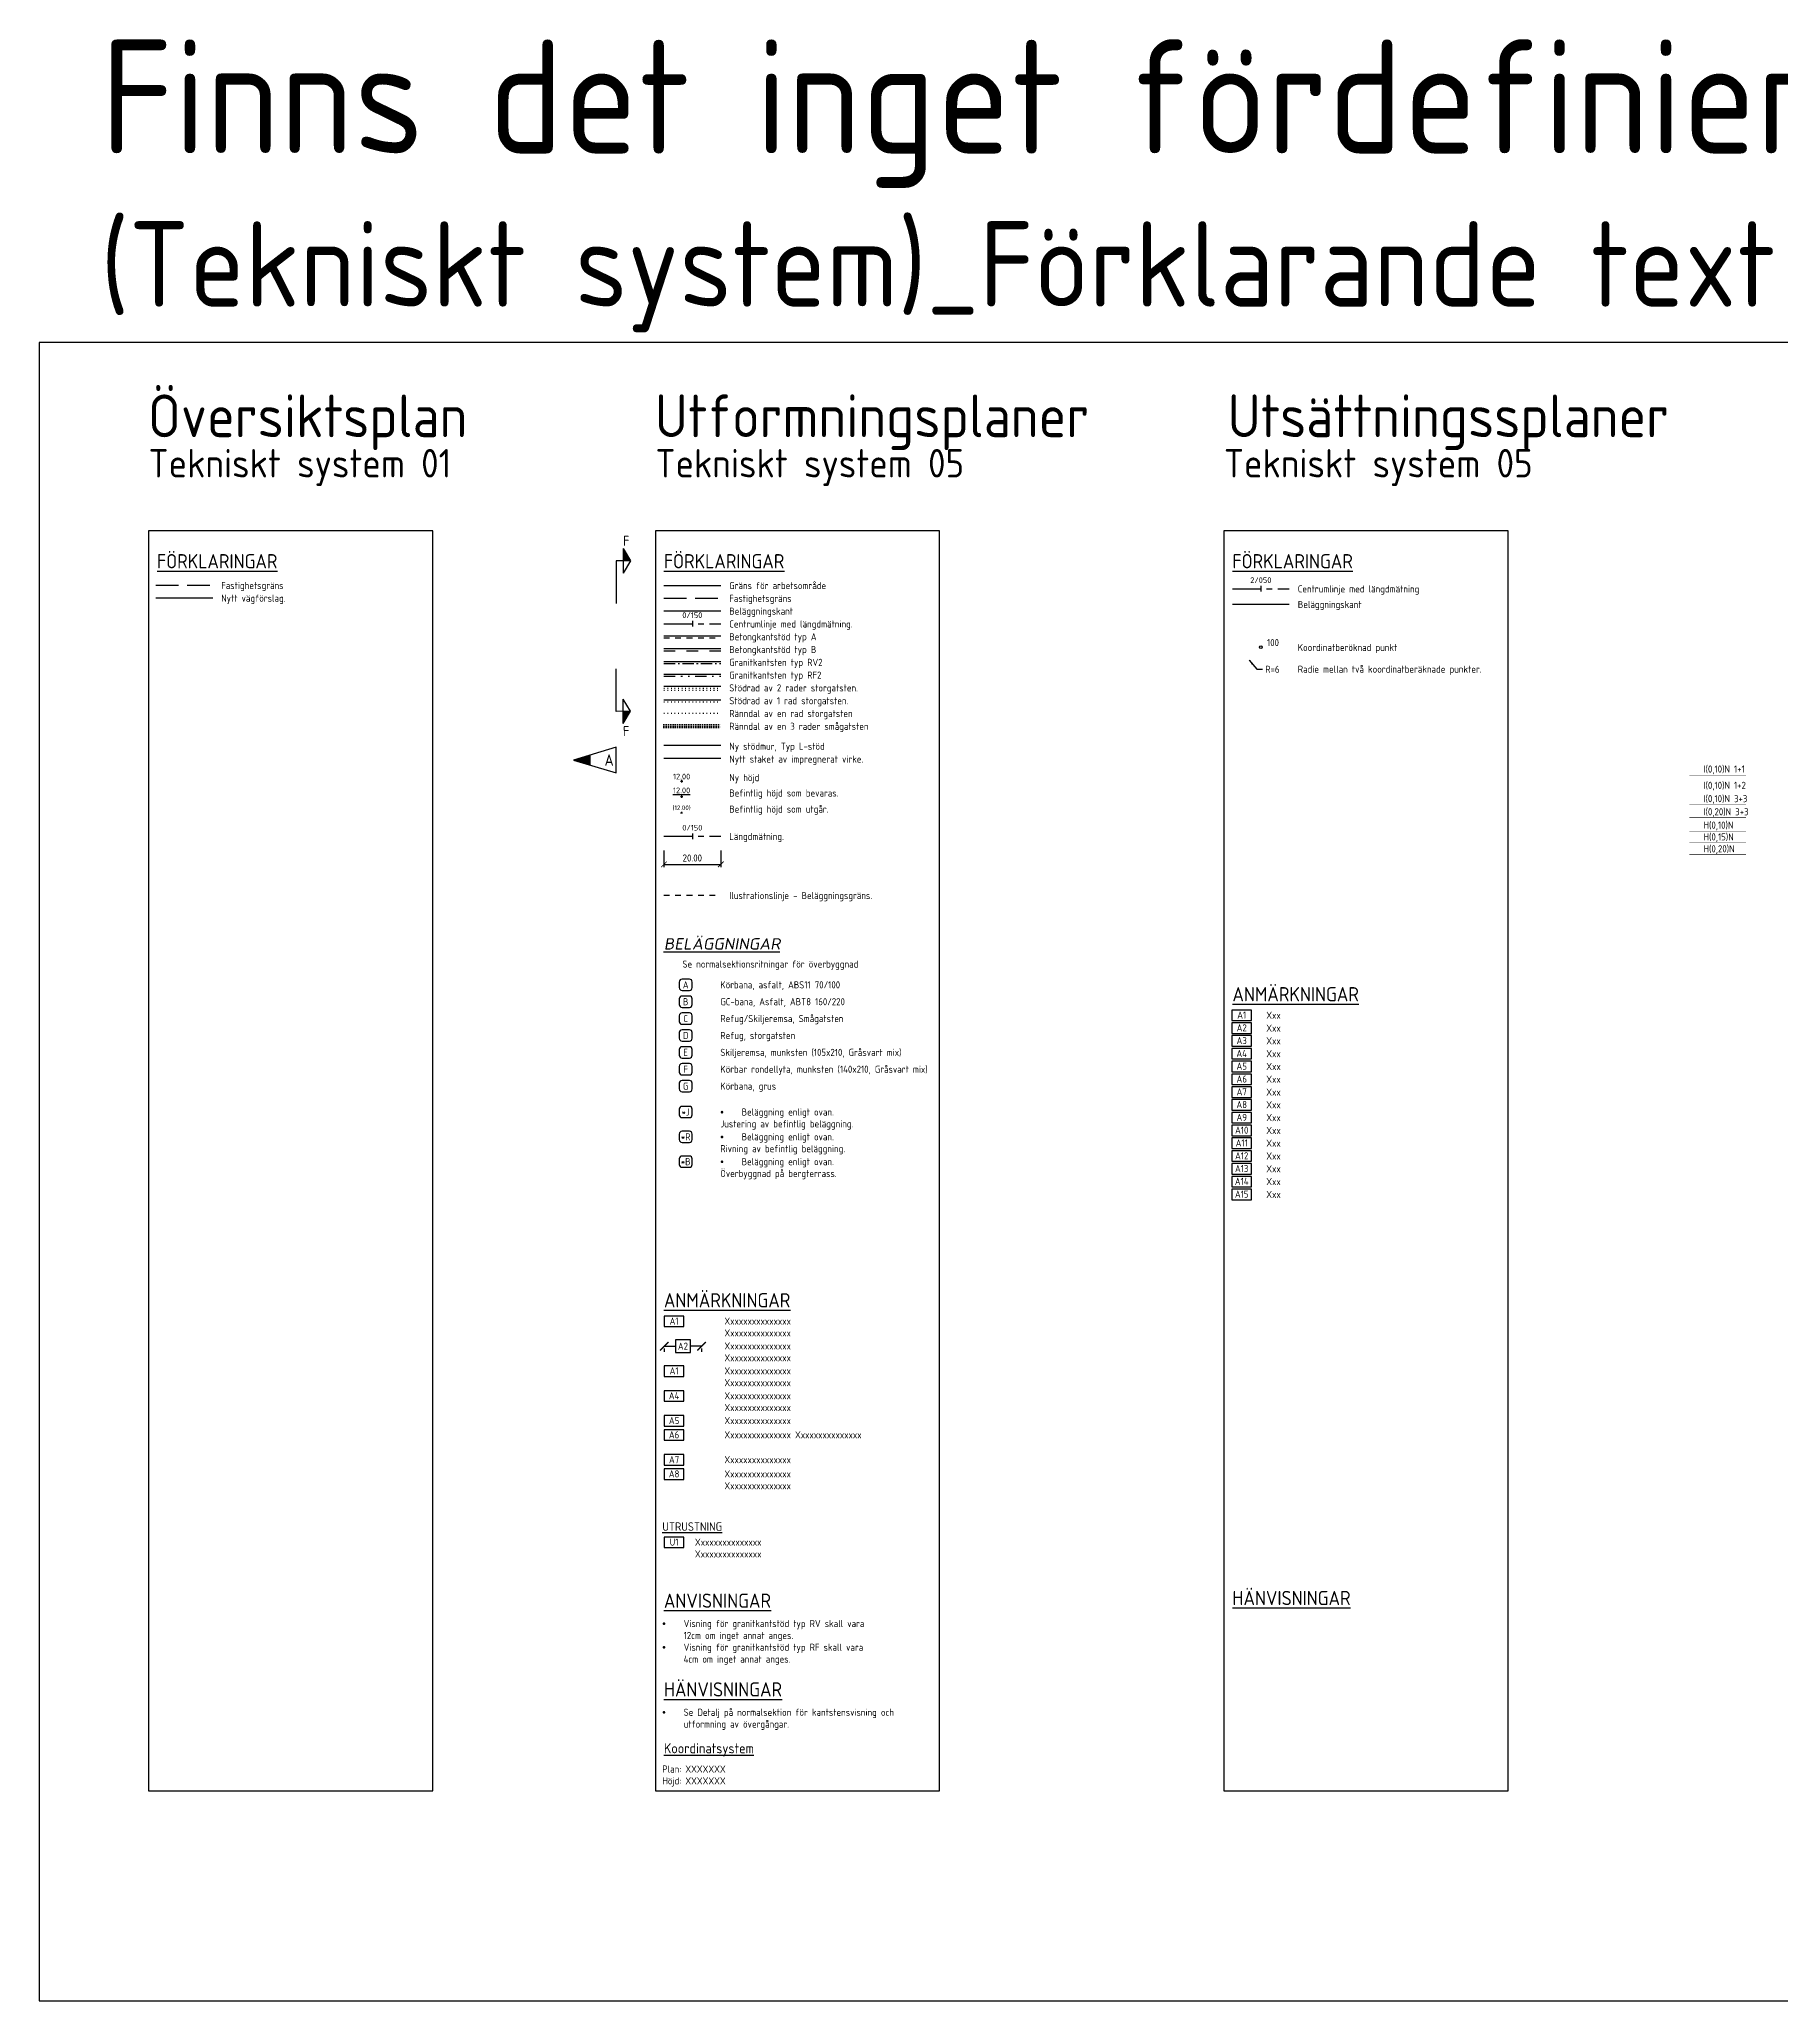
# Model space of a CAD drawing. Header units: metres. Extents: x 117469 to 120646, y 6145375 to 6148679.
# Drawn here: x 118644 to 119257, y 6145375 to 6146065 of the extents above; entities that cross this region are included whole.
import ezdxf
from ezdxf.enums import TextEntityAlignment as Align

# ---------------------------------------------------------------- set-up
doc = ezdxf.new("R2010")
doc.units = ezdxf.units.M
for name, pattern in [('1_1', [2, 1, -1]), ('1_2', [6, 2, -4]), ('3_3', [12, 6, -6]), ('AA_CENTER_4', [6.5, 4, -1, 0.5, -1]), ('AA_DASHED_2', [4, 2, -2]), ('AA_DASHED_4', [8, 4, -4]), ('AA_DIVIDE_4', [11, 4, -2, 0.5, -2, 0.5, -2]), ('AA_DOT_1', [0.8, 0.2, -0.6]), ('AA_DOT_2', [1.25, 0.25, -1]), ('AA_HIDDEN_8', [11, 8, -3]), ('CENTER', [16, 10, -2, 2, -2])]:
    doc.linetypes.add(name, pattern=pattern)
doc.layers.get('0').update_dxf_attribs({"linetype": 'CONTINUOUS'})
doc.layers.get('DEFPOINTS').update_dxf_attribs({"color": 5, "linetype": 'CONTINUOUS'})
for name, color, linetype in [('01_txt', 1, 'CONTINUOUS'), ('05_anm', 1, 'CONTINUOUS'), ('05_b-zniv', 4, 'CONTINUOUS'), ('05_beg', 4, 'AA_DASHED_2'), ('05_k-smg', 3, 'AA_DOT_1'), ('05_k-stg', 7, 'AA_DOT_2'), ('05_kbp', 1, 'CONTINUOUS'), ('05_kbtg-A', 1, 'AA_DASHED_2'), ('05_kbtg-B', 1, 'AA_DASHED_4'), ('05_kgrf2', 1, 'AA_DIVIDE_4'), ('05_kgrv2', 1, 'AA_CENTER_4'), ('05_mått', 4, 'CONTINUOUS'), ('05_p_zniv', 1, 'CONTINUOUS'), ('05_radier', 4, 'CONTINUOUS'), ('05_sektion', 7, 'CONTINUOUS'), ('05_staket', 7, 'STK1_LINE'), ('05_stödmur', 7, 'smur'), ('05_T', 5, 'CONTINUOUS'), ('05_txt', 1, 'CONTINUOUS'), ('05_utr', 4, 'CONTINUOUS'), ('05_Öb-typ', 1, 'CONTINUOUS'), ('41_1+1(01)', 9, '1_1'), ('41_1+2(01)', 9, '1_2'), ('41_3+3(01)', 9, '3_3'), ('41_3+3(02)', 9, '3_3'), ('41_H(01)', 9, 'CONTINUOUS'), ('41_H(015)', 9, 'CONTINUOUS'), ('41_H(02)', 9, 'CONTINUOUS'), ('41_txt', 1, 'CONTINUOUS'), ('93_ent', 6, 'PLUS_1'), ('93_fast', 7, 'AA_HIDDEN_8'), ('M-311', 4, 'CENTER'), ('M-312A', 3, 'CONTINUOUS'), ('M-322B', 3, 'CONTINUOUS'), ('REV-A', 6, 'CONTINUOUS')]:
    doc.layers.add(name, color=color, linetype=linetype)
doc.styles.add('ISO', font='iso.shx')
doc.linetypes.add('PLUS_1', pattern='A,10,-2,["+",ISO,S=5,R=0,X=-1,Y=-2.5],-2.15', length=14.15)
doc.linetypes.add('smur', pattern='A,5,["/",ISO,S=2.5,R=0,X=-0.7,Y=0],0,["\\",ISO,S=2.5,R=0,X=0.7,Y=0],5', length=10)
doc.linetypes.add('STK1_LINE', pattern='A,10,0,["//",ISO,S=1.5,R=0,X=-1,Y=-0.75]', length=10)
doc.dimstyles.new('Anmärkning$0', dxfattribs={"dimtxt": 2.5, "dimasz": 3, "dimexe": 2, "dimexo": 5, "dimgap": -1, "dimtad": 0, "dimtoh": 1, "dimzin": 0, "dimdsep": 46, "dimtxsty": 'ISO', "dimblk": 'ARCHTICK', "dimcen": 1.5, "dimazin": 0, "dimtfac": 1, "dimtix": 1, "dimtmove": 0, "dimatfit": 3, "dimfxl": 1, "dimtolj": 1, "dimtzin": 0, "dimarcsym": 0})
doc.dimstyles.new('BH90$0', dxfattribs={"dimtxt": 2.5, "dimasz": 2, "dimexe": 1, "dimexo": 5, "dimgap": 1, "dimtad": 1, "dimzin": 0, "dimdsep": 46, "dimtxsty": 'ISO', "dimblk1": 'ARCHTICK', "dimblk2": 'ARCHTICK', "dimsah": 1, "dimcen": 1.5, "dimadec": 0, "dimazin": 0, "dimtfac": 1, "dimtix": 1, "dimtmove": 0, "dimatfit": 3, "dimfxl": 1, "dimtolj": 1, "dimtzin": 0, "dimarcsym": 0})
doc.dimstyles.new('BH90$7', dxfattribs={"dimtxt": 2.5, "dimasz": 2, "dimexe": 1.5, "dimexo": 5, "dimgap": 1, "dimtad": 1, "dimzin": 0, "dimdsep": 46, "dimtxsty": 'ISO', "dimblk1": 'OPEN90', "dimblk2": 'OPEN90', "dimsah": 1, "dimcen": 4, "dimadec": 0, "dimazin": 0, "dimtfac": 1, "dimtix": 1, "dimtmove": 0, "dimatfit": 3, "dimfxl": 1, "dimtolj": 1, "dimtzin": 0, "dimarcsym": 0})

# ---------------------------------------------------------------- blocks, each defined once
blk = doc.blocks.new('_MSECT')
at = {"color": 3}
blk.add_line((1, 0), (-1, 0), dxfattribs=at)
at = {"style": 'ISO'}
blk.add_attdef('S', text='', height=2, rotation=270, dxfattribs=at).set_placement((2, 0), align=Align.CENTER)
blk = doc.blocks.new('_ANM')
at = {"color": 0}
blk.add_lwpolyline([(-3.46, -1.95), (3.46, -1.95), (3.46, 1.76), (-3.46, 1.76)], close=True, dxfattribs=at)
at = {"color": 4, "style": 'ISO'}
blk.add_attdef('ANM', text='', height=2.5, dxfattribs=at).set_placement((0, 0), align=Align.MIDDLE_CENTER)
blk = doc.blocks.new('PB')
blk.add_circle((0, 0), 0.484)
at = {"style": 'ISO'}
for tag, p in [('NR', (1.25, 0.37)), ('Z', (1.25, -2.31))]:
    blk.add_attdef(tag, p, '', height=2, dxfattribs=at)
blk = doc.blocks.new('_zniv')
at = {"color": 0}
for p, q in [((-0.43, 0), (0.43, 0)), ((0, 0.43), (0, -0.43))]:
    blk.add_line(p, q, dxfattribs=at)
at = {"color": 4, "style": 'ISO'}
blk.add_attdef('ZNIV', text='', height=2, dxfattribs=at).set_placement((0, 0), align=Align.BOTTOM_CENTER)
blk = doc.blocks.new('_ARCHTICK')
at = {"color": 0, "linetype": 'ByBlock', "const_width": 0.15}
blk.add_lwpolyline([(-0.5, -0.5), (0.5, 0.5)], dxfattribs=at)
blk = doc.blocks.new('*D89')
at = {"layer": '05_anm', "color": 0, "lineweight": -2}
for p, q in [((118873.52, 6145607.49), (118868.21, 6145607.49)), ((118868.21, 6145607.49), (118868.21, 6145602.99)), ((118873.52, 6145602.99), (118873.52, 6145607.49)), ((118864.3, 6145605.24), (118868.21, 6145605.24)), ((118864.3, 6145604.39), (118864.3, 6145603.24)), ((118868.21, 6145602.99), (118873.52, 6145602.99)), ((118877.43, 6145605.24), (118873.52, 6145605.24)), ((118877.43, 6145604.39), (118877.43, 6145603.24))]:
    blk.add_line(p, q, dxfattribs=at)
at = {"layer": 'DEFPOINTS', "color": 0}
for p in [(118864.3, 6145609.39), (118877.43, 6145609.39), (118877.43, 6145605.24)]:
    blk.add_point(p, dxfattribs=at)
at = {"layer": '05_anm', "color": 0, "lineweight": -2, "xscale": 3, "yscale": 3, "zscale": 3, "rotation": 180}
blk.add_blockref('_ARCHTICK', (118864.3, 6145605.24), dxfattribs=at)
at = {"layer": '05_anm', "color": 0, "lineweight": -2, "xscale": 3, "yscale": 3, "zscale": 3}
blk.add_blockref('_ARCHTICK', (118877.43, 6145605.24), dxfattribs=at)
at = {"layer": '05_anm', "color": 0, "insert": (118870.87, 6145605.24), "char_height": 2.5, "attachment_point": 5, "style": 'ISO'}
blk.add_mtext('\\A1;{\\Fiso;A2}', dxfattribs=at)
blk = doc.blocks.new('*D90')
at = {"layer": '05_mått', "color": 0, "lineweight": -2}
for p, q in [((118864.18, 6145779.66), (118864.18, 6145773.75)), ((118864.18, 6145774.75), (118884.18, 6145774.75)), ((118884.18, 6145779.66), (118884.18, 6145773.75))]:
    blk.add_line(p, q, dxfattribs=at)
at = {"layer": 'DEFPOINTS', "color": 0}
for p in [(118864.18, 6145784.66), (118884.18, 6145784.66), (118884.18, 6145774.75)]:
    blk.add_point(p, dxfattribs=at)
at = {"layer": '05_mått', "color": 0, "lineweight": -2, "xscale": 2, "yscale": 2, "zscale": 2, "rotation": 180}
blk.add_blockref('_ARCHTICK', (118864.18, 6145774.75), dxfattribs=at)
at = {"layer": '05_mått', "color": 0, "lineweight": -2, "xscale": 2, "yscale": 2, "zscale": 2}
blk.add_blockref('_ARCHTICK', (118884.18, 6145774.75), dxfattribs=at)
at = {"layer": '05_mått', "color": 0, "insert": (118874.18, 6145777), "char_height": 2.5, "attachment_point": 5, "style": 'ISO'}
blk.add_mtext('\\A1;20.00', dxfattribs=at)
blk = doc.blocks.new('_Open90')
at = {"color": 0, "linetype": 'ByBlock', "lineweight": -2}
for p, q in [((0, 0), (-1, 0)), ((-0.5, 0.5), (0, 0)), ((0, 0), (-0.5, -0.5))]:
    blk.add_line(p, q, dxfattribs=at)
blk = doc.blocks.new('_OVERB')
for p, q in [((-2.29, 0.99), (-2.29, -0.99)), ((1.29, 1.99), (-1.29, 1.99)), ((2.29, -0.99), (2.29, 0.99)), ((-1.29, -1.99), (1.29, -1.99))]:
    blk.add_line(p, q)
for centre, start, end in [((-1.29, 0.99), 90, 180), ((1.29, 0.99), 0, 90), ((-1.29, -0.99), 180, 270), ((1.29, -0.99), 270, 0)]:
    blk.add_arc(centre, 1, start, end)
at = {"style": 'ISO'}
blk.add_attdef('NR', text='', height=2.5, dxfattribs=at).set_placement((0, 0), align=Align.MIDDLE_CENTER)
blk = doc.blocks.new('_snitt2')
for p, q in [((-4.33, 2.5), (0, 5)), ((-4.33, 2.5), (4.33, 2.5)), ((0, 5), (4.33, 2.5)), ((0, 5), (0, 0)), ((0, 0), (15, 0))]:
    blk.add_line(p, q)
blk.add_solid([(-4.33, 2.5), (0, 5), (0, 2.5)])
blk = doc.blocks.new('*U88')
at = {"color": 0, "linetype": 'ByBlock'}
for p, q in [((15, 4.5), (0, 0)), ((0, 0), (15, -4.5)), ((15, -4.5), (15, 4.5))]:
    blk.add_line(p, q, dxfattribs=at)
blk.add_solid([(0, 0), (0, 0), (6, 1.8), (6, -1.8)], dxfattribs=at)
at = {"color": 1, "linetype": 'ByBlock', "style": 'ISO', "flags": 1}
for tag, p in [('DWGNO', (17, 5.5)), ('DATE', (17, 0.5)), ('SIGN', (17, -9.5)), ('DESCRIPTION', (17, -4.5))]:
    blk.add_attdef(tag, p, '', height=4, dxfattribs=at)
at = {"color": 1, "linetype": 'ByBlock', "style": 'ISO'}
blk.add_attdef('REVNO', text='', height=4, dxfattribs=at).set_placement((12.5, 0), align=Align.MIDDLE)

msp = doc.modelspace()

# ---------------------------------------------------------------- linework, layer by layer
at = {"layer": '05_beg'}
msp.add_line((118864.18, 6145763.877), (118884.18, 6145763.877), dxfattribs=at)
at = {"layer": '05_k-smg'}
for p, q in [((118864.18, 6145823.914), (118884.18, 6145823.914)), ((118864.18, 6145823.414), (118884.18, 6145823.414)), ((118864.18, 6145822.914), (118884.18, 6145822.914))]:
    msp.add_line(p, q, dxfattribs=at)
at = {"layer": '05_k-stg'}
for p, q in [((118864.18, 6145836.736), (118884.18, 6145836.736)), ((118864.18, 6145835.986), (118884.18, 6145835.986)), ((118864.18, 6145831.914), (118884.18, 6145831.914)), ((118864.18, 6145827.914), (118884.18, 6145827.914))]:
    msp.add_line(p, q, dxfattribs=at)
at = {"layer": '05_kbtg-A'}
msp.add_line((118864.18, 6145854.414), (118884.18, 6145854.414), dxfattribs=at)
at = {"layer": '05_kbtg-B'}
msp.add_line((118864.18, 6145849.914), (118884.18, 6145849.914), dxfattribs=at)
at = {"layer": '05_kgrf2'}
msp.add_line((118864.18, 6145840.914), (118884.18, 6145840.914), dxfattribs=at)
at = {"layer": '05_kgrv2'}
msp.add_line((118864.18, 6145845.414), (118884.18, 6145845.414), dxfattribs=at)
at = {"layer": '05_staket', "flags": 128}
msp.add_lwpolyline([(118864.18, 6145812.137), (118884.18, 6145812.137)], dxfattribs=at)
at = {"layer": '05_stödmur', "ltscale": 0.6}
msp.add_line((118864.18, 6145816.637), (118884.18, 6145816.637), dxfattribs=at)
at = {"layer": '41_1+1(01)', "const_width": 0.1}
msp.add_lwpolyline([(119224.883, 6145806.188), (119244.883, 6145806.188)], dxfattribs=at)
at = {"layer": '41_1+2(01)', "const_width": 0.1}
msp.add_lwpolyline([(119224.883, 6145800.46), (119244.883, 6145800.46)], dxfattribs=at)
at = {"layer": '41_3+3(01)', "const_width": 0.1}
msp.add_lwpolyline([(119224.883, 6145795.773), (119244.883, 6145795.773)], dxfattribs=at)
at = {"layer": '41_3+3(02)', "const_width": 0.2}
msp.add_lwpolyline([(119224.883, 6145791.16), (119244.883, 6145791.16)], dxfattribs=at)
at = {"layer": '41_H(01)', "const_width": 0.1}
msp.add_lwpolyline([(119224.883, 6145786.472), (119244.883, 6145786.472)], dxfattribs=at)
at = {"layer": '41_H(015)', "const_width": 0.15}
msp.add_lwpolyline([(119224.883, 6145782.304), (119244.883, 6145782.304)], dxfattribs=at)
at = {"layer": '41_H(02)', "const_width": 0.2}
msp.add_lwpolyline([(119224.883, 6145778.137), (119244.883, 6145778.137)], dxfattribs=at)
at = {"layer": '93_ent'}
msp.add_line((118864.18, 6145872.914), (118884.18, 6145872.914), dxfattribs=at)
at = {"layer": '93_fast'}
for p, q in [((118685.437, 6145872.967), (118705.437, 6145872.967)), ((118864.18, 6145868.414), (118884.18, 6145868.414))]:
    msp.add_line(p, q, dxfattribs=at)
at = {"layer": 'DEFPOINTS', "flags": 128}
for points in [[(118644.424, 6145374.981), (120226.36, 6145374.981), (120226.36, 6145958.365), (118644.424, 6145958.365)], [(118682.854, 6145892.089), (118682.854, 6145448.889), (118782.854, 6145448.889), (118782.854, 6145892.089)], [(118861.18, 6145892.089), (118861.18, 6145448.889), (118961.18, 6145448.889), (118961.18, 6145892.089)], [(119061.18, 6145892.089), (119061.18, 6145448.889), (119161.18, 6145448.889), (119161.18, 6145892.089)]]:
    msp.add_lwpolyline(points, close=True, dxfattribs=at)
at = {"layer": 'M-311'}
for p, q in [((119064.18, 6145871.741), (119084.18, 6145871.741)), ((118864.18, 6145859.414), (118884.18, 6145859.414)), ((118864.18, 6145784.661), (118884.18, 6145784.661))]:
    msp.add_line(p, q, dxfattribs=at)
at = {"layer": 'M-312A'}
for p, q in [((118685.437, 6145868.467), (118705.437, 6145868.467)), ((118864.18, 6145863.914), (118884.18, 6145863.914)), ((119064.18, 6145866.281), (119084.18, 6145866.281)), ((118864.18, 6145855.164), (118884.18, 6145855.164)), ((118864.18, 6145850.664), (118884.18, 6145850.664)), ((118864.18, 6145846.164), (118884.18, 6145846.164)), ((118864.18, 6145841.664), (118884.18, 6145841.664)), ((118864.18, 6145837.486), (118884.18, 6145837.486)), ((118864.18, 6145832.664), (118884.18, 6145832.664))]:
    msp.add_line(p, q, dxfattribs=at)

# ---------------------------------------------------------------- block references
at = {"layer": '05_anm'}
for p, values in [((119067.448, 6145721.75), {'ANM': 'A1'}), ((119067.448, 6145717.25), {'ANM': 'A2'}), ((119067.448, 6145712.75), {'ANM': 'A3'}), ((119067.448, 6145708.25), {'ANM': 'A4'}), ((119067.448, 6145703.75), {'ANM': 'A5'}), ((119067.448, 6145699.25), {'ANM': 'A6'}), ((119067.448, 6145694.75), {'ANM': 'A7'}), ((119067.448, 6145690.25), {'ANM': 'A8'}), ((119067.448, 6145685.75), {'ANM': 'A9'}), ((119067.448, 6145681.25), {'ANM': 'A10'}), ((119067.448, 6145676.75), {'ANM': 'A11'}), ((119067.448, 6145672.25), {'ANM': 'A12'}), ((119067.448, 6145667.75), {'ANM': 'A13'}), ((119067.448, 6145663.25), {'ANM': 'A14'}), ((119067.448, 6145658.75), {'ANM': 'A15'}), ((118867.761, 6145614.089), {'ANM': 'A1'}), ((118867.761, 6145596.589), {'ANM': 'A1'}), ((118867.761, 6145587.839), {'ANM': 'A4'}), ((118867.761, 6145579.089), {'ANM': 'A5'}), ((118867.761, 6145574.089), {'ANM': 'A6'}), ((118867.761, 6145565.339), {'ANM': 'A7'}), ((118867.761, 6145560.339), {'ANM': 'A8'})]:
    msp.add_blockref('_ANM', p, dxfattribs=at).add_auto_attribs(values)
at = {"layer": '05_b-zniv'}
ref = msp.add_blockref('_zniv', (118870.406, 6145798.611), dxfattribs=at)
ref.add_attrib('ZNIV', '%%u12.00', dxfattribs={"layer": '0', "height": 2, "style": 'ISO'}).set_placement((118870.406, 6145799.181), align=Align.BOTTOM_CENTER)
ref = msp.add_blockref('_zniv', (118870.406, 6145792.94), dxfattribs=dict(at, xscale=0.8000000000029104, yscale=0.7999999998137355, zscale=0.8))
ref.add_attrib('ZNIV', '(12.00)', dxfattribs={"layer": '0', "height": 1.6, "style": 'ISO'}).set_placement((118870.406, 6145793.396), align=Align.BOTTOM_CENTER)
at = {"layer": '05_kbp'}
ref = msp.add_blockref('PB', (119074.18, 6145851.152), dxfattribs=at)
ref.add_attrib('NR', '100', (119076.356, 6145851.517), dxfattribs={"layer": '0', "height": 2.5, "style": 'ISO'})
at = {"layer": '05_p_zniv'}
msp.add_blockref('_zniv', (118870.417, 6145804.043), dxfattribs=at).add_auto_attribs({'ZNIV': '12.00'})
at = {"layer": '05_sektion', "rotation": 270.0858422806505}
msp.add_blockref('_snitt2', (118847.383, 6145881.5), dxfattribs=at)
at = {"layer": '05_sektion', "xscale": -1, "rotation": 270.0858422806504}
msp.add_blockref('_snitt2', (118847.383, 6145828.588), dxfattribs=at)
at = {"layer": '05_utr'}
ref = msp.add_blockref('_ANM', (118867.761, 6145536.336), dxfattribs=at)
ref.add_attrib('ANM', 'U1', dxfattribs={"layer": '0', "color": 1, "height": 2.5, "style": 'ISO'}).set_placement((118867.761, 6145536.336), align=Align.MIDDLE_CENTER)
at = {"layer": '05_Öb-typ'}
for p, values in [((118871.839, 6145732.385), {'NR': 'A'}), ((118871.839, 6145726.445), {'NR': 'B'}), ((118871.839, 6145720.506), {'NR': 'C'}), ((118871.839, 6145714.566), {'NR': 'D'}), ((118871.839, 6145708.627), {'NR': 'E'}), ((118871.839, 6145702.687), {'NR': 'F'}), ((118871.839, 6145696.747), {'NR': 'G'}), ((118871.839, 6145687.64), {'NR': '*J'}), ((118871.839, 6145678.905), {'NR': '*R'}), ((118871.839, 6145670.17), {'NR': '*B'})]:
    msp.add_blockref('_OVERB', p, dxfattribs=at).add_auto_attribs(values)
at = {"layer": 'M-322B'}
for p, rotation, values in [((119074.18, 6145871.741), 90, {'S': '2/050'}), ((118874.18, 6145859.414), 89.99999999833247, {'S': '0/150'}), ((118874.18, 6145784.661), 89.99999999833247, {'S': '0/150'})]:
    msp.add_blockref('_MSECT', p, dxfattribs=dict(at, rotation=rotation)).add_auto_attribs(values)
at = {"layer": 'REV-A'}
ref = msp.add_blockref('*U88', (118832.402, 6145811.447), dxfattribs=at)
ref.add_attrib('REVNO', 'A', dxfattribs={"layer": '0', "color": 1, "linetype": 'ByBlock', "extrusion": (0, 0, -1), "height": 4, "style": 'ISO'}).set_placement((-118844.902, 6145811.447), align=Align.MIDDLE)

# ---------------------------------------------------------------- texts
at = {"layer": '01_txt', "style": 'ISO'}
for s, height, p in [('%%uFÖRKLARINGAR', 5, (118685.854, 6145878.905)), ('Fastighetsgräns', 2.5, (118708.437, 6145871.632)), ('Nytt vägförslag.', 2.5, (118708.437, 6145867.132))]:
    msp.add_text(s, height=height, dxfattribs=at).set_placement(p)
at = {"layer": '05_radier', "insert": (119075.743, 6145844.629), "char_height": 2.5, "attachment_point": 1, "style": 'ISO'}
msp.add_mtext('\\A1;R=6', dxfattribs=at)
at = {"layer": '05_sektion', "style": 'ISO'}
for p in [(118849.796, 6145886.837), (118849.748, 6145819.893)]:
    msp.add_text('F', height=3.5, rotation=0.085842, dxfattribs=at).set_placement(p)
at = {"layer": '05_T', "color": 3, "style": 'ISO', "oblique": 10, "width": 1.2}
msp.add_text('%%UBELÄGGNINGAR', height=4, dxfattribs=at).set_placement((118864.18, 6145744.794))
at = {"layer": '05_txt', "color": 7, "style": 'ISO'}
for s, p in [('%%uFÖRKLARINGAR', (118864.18, 6145878.905)), ('%%uFÖRKLARINGAR', (119064.18, 6145878.905)), ('%%uANMÄRKNINGAR', (119064.18, 6145726.583)), ('%%uANMÄRKNINGAR', (118864.18, 6145618.922)), ('%%uANVISNINGAR', (118864.18, 6145513.219)), ('%%uHÄNVISNINGAR', (119064.18, 6145514.168)), ('%%uHÄNVISNINGAR', (118864.18, 6145482.008))]:
    msp.add_text(s, height=5, dxfattribs=at).set_placement(p)
at = {"layer": '05_txt', "style": 'ISO'}
for s, height, p in [('Gräns för arbetsområde', 2.5, (118887.18, 6145871.579)), ('Fastighetsgräns', 2.5, (118887.18, 6145867.079)), ('Centrumlinje med längdmätning', 2.5, (119087.18, 6145870.406)), ('Beläggningskant', 2.5, (118887.18, 6145862.579)), ('Beläggningskant', 2.5, (119087.18, 6145864.946)), ('Centrumlinje med längdmätning.', 2.5, (118887.18, 6145858.079)), ('Betongkantstöd typ A', 2.5, (118887.18, 6145853.579)), ('Betongkantstöd typ B', 2.5, (118887.18, 6145849.079)), ('Koordinatberöknad punkt', 2.5, (119087.18, 6145849.817)), ('Granitkantsten typ RV2', 2.5, (118887.18, 6145844.579)), ('Granitkantsten typ RF2', 2.5, (118887.18, 6145840.079)), ('Radie mellan två koordinatberäknade punkter.', 2.5, (119087.18, 6145842.175)), ('Stödrad av 2 rader storgatsten.', 2.5, (118887.18, 6145835.579)), ('Stödrad av 1 rad storgatsten.', 2.5, (118887.18, 6145831.079)), ('Ränndal av en rad storgatsten', 2.5, (118887.18, 6145826.579)), ('Ränndal av en 3 rader smågatsten', 2.5, (118887.18, 6145822.079)), ('Ny stödmur, Typ L-stöd', 2.5, (118887.18, 6145815.052)), ('Nytt staket av impregnerat virke.', 2.5, (118887.18, 6145810.552)), ('Ny höjd', 2.5, (118887.18, 6145804.017)), ('Befintlig höjd som bevaras.', 2.5, (118887.18, 6145798.611)), ('Befintlig höjd som utgår.', 2.5, (118887.18, 6145792.94)), ('Längdmätning.', 2.5, (118887.18, 6145783.326)), ('Ilustrationslinje - Beläggningsgräns.', 2.5, (118887.18, 6145762.542)), ('Se normalsektionsritningar för överbyggnad', 2.5, (118870.708, 6145738.435)), ('Xxx', 2.5, (119076.091, 6145720.415)), ('Xxx', 2.5, (119076.091, 6145715.915)), ('Xxx', 2.5, (119076.091, 6145711.415)), ('Xxx', 2.5, (119076.091, 6145706.915)), ('Xxx', 2.5, (119076.091, 6145702.415)), ('Xxx', 2.5, (119076.091, 6145697.915)), ('Xxx', 2.5, (119076.091, 6145693.415)), ('Xxx', 2.5, (119076.091, 6145688.915)), ('Xxx', 2.5, (119076.091, 6145684.415)), ('Xxx', 2.5, (119076.091, 6145679.915)), ('Xxx', 2.5, (119076.091, 6145675.415)), ('Xxx', 2.5, (119076.091, 6145670.915)), ('Xxx', 2.5, (119076.091, 6145666.415)), ('Xxx', 2.5, (119076.091, 6145661.915)), ('Xxx', 2.5, (119076.091, 6145657.415)), ('%%uUTRUSTNING', 3, (118863.624, 6145540.301))]:
    msp.add_text(s, height=height, dxfattribs=at).set_placement(p)
for s, p in [('Körbana, asfalt, ABS11 70/100', (118884.038, 6145732.385)), ('GC-bana, Asfalt, ABT8 160/220', (118884.038, 6145726.445)), ('Refug/Skiljeremsa, Smågatsten', (118884.038, 6145720.506)), ('Refug, storgatsten', (118884.038, 6145714.566)), ('Skiljeremsa, munksten (105x210, Gråsvart mix)', (118884.038, 6145708.627)), ('Körbar rondellyta, munksten (140x210, Gråsvart mix)', (118884.038, 6145702.687)), ('Körbana, grus', (118884.038, 6145696.747))]:
    msp.add_text(s, height=2.5, dxfattribs=at).set_placement(p, align=Align.MIDDLE_LEFT)
at = {"layer": '05_txt', "color": 3, "style": 'ISO'}
msp.add_text('%%uKoordinatsystem', height=3.5, dxfattribs=at).set_placement((118864.18, 6145462.046))
at = {"layer": '05_txt', "char_height": 2.5, "attachment_point": 1, "style": 'ISO'}
for s, insert, width in [('\\pi-7.5,l7.5,t7.5;{\\fSymbol|b0|i0|c2|p18;·^I}Beläggning enligt ovan.^JJustering av befintlig beläggning.', (118884.038, 6145688.89), 71.21267), ('\\pi-7.5,l7.5,t7.5;{\\fSymbol|b0|i0|c2|p18;·^I}Beläggning enligt ovan.^JRivning av befintlig beläggning.', (118884.038, 6145680.155), 71.30318), ('\\pi-7.5,l7.5,t7.5;{\\fSymbol|b0|i0|c2|p18;·^I}Beläggning enligt ovan.^JÖverbyggnad på bergterrass.', (118884.038, 6145671.42), 72.71952), ('Xxxxxxxxxxxxxxx Xxxxxxxxxxxxxxx', (118885.463, 6145615.339), 23.92857), ('Xxxxxxxxxxxxxxx Xxxxxxxxxxxxxxx', (118885.463, 6145606.589), 1.42857), ('Xxxxxxxxxxxxxxx Xxxxxxxxxxxxxxx', (118885.463, 6145597.839), 1.42857), ('Xxxxxxxxxxxxxxx Xxxxxxxxxxxxxxx', (118885.463, 6145589.089), 1.42857), ('Xxxxxxxxxxxxxxx ', (118885.463, 6145580.339), 1.42857), ('Xxxxxxxxxxxxxxx Xxxxxxxxxxxxxxx', (118885.463, 6145575.339), 49.501), ('Xxxxxxxxxxxxxxx ', (118885.463, 6145566.589), 1.42857), ('Xxxxxxxxxxxxxxx Xxxxxxxxxxxxxxx', (118885.463, 6145561.589), 1.42857), ('Xxxxxxxxxxxxxxx Xxxxxxxxxxxxxxx', (118875.087, 6145537.586), 1.42857), ('\\pi-7.5,l7.5,t7.5;{\\fSymbol|b0|i0|c2|p18;·^I}Visning för granitkantstöd typ RV skall vara 12cm om inget annat anges.\\P{\\fSymbol|b0|i0|c2|p18;·^I}Visning för granitkantstöd typ RF skall vara 4cm om inget annat anges.', (118863.625, 6145508.925), 74.64286), ('\\pi-7.5,l7.5,t7.5;{\\fSymbol|b0|i0|c2|p18;·^I}Se Detalj på normalsektion för kantstensvisning och utformning av övergångar.', (118863.625, 6145477.715), 92.32143), ('\\pi-7.5,l7.5,t7.5;Plan: XXXXXXX\\PHöjd: XXXXXXX', (118863.625, 6145457.752), 92.32143)]:
    msp.add_mtext(s, dxfattribs=dict(at, insert=insert, width=width))
at = {"layer": '41_txt', "style": 'ISO'}
for s, p in [('I(0,10)N 1+1', (119229.908, 6145807.048)), ('I(0,10)N 1+2', (119229.908, 6145801.32)), ('I(0,10)N 3+3', (119229.908, 6145796.632)), ('I(0,20)N 3+3', (119229.908, 6145792.019)), ('H(0,10)N', (119229.908, 6145787.331)), ('H(0,15)N', (119229.908, 6145783.164)), ('H(0,20)N', (119229.908, 6145778.997))]:
    msp.add_text(s, height=2.5, dxfattribs=at).set_placement(p)
at = {"layer": 'DEFPOINTS', "style": 'ISO'}
for s, height, p in [('Finns det inget fördefinierat lager skapas nytt lager enligt:', 40, (118665.922, 6146024.824)), ('(Tekniskt system)_Förklarande text', 30, (118665.922, 6145970.974)), ('Översiktsplan', 15, (118682.672, 6145925.037)), ('Utformningsplaner', 15, (118860.998, 6145925.037)), ('Utsättningssplaner', 15, (119062.495, 6145925.037)), ('Tekniskt system 01', 10, (118682.854, 6145910.876)), ('Tekniskt system 05', 10, (118861.18, 6145910.876)), ('Tekniskt system 05', 10, (119061.18, 6145910.876))]:
    msp.add_text(s, height=height, dxfattribs=at).set_placement(p)

# ---------------------------------------------------------------- dimensions: what is measured, and where the dimension line sits
at = {"layer": '05_anm'}
dim = msp.add_linear_dim(base=(118877.433, 6145605.243), p1=(118864.298, 6145609.387), p2=(118877.433, 6145609.387), text='{\\Fiso;A2}', dimstyle='Anmärkning$0', override={"dimscale": 1}, dxfattribs=at)
dim.commit()
dim.dimension.update_dxf_attribs({"geometry": '*D89', "text_midpoint": (118870.866, 6145605.243)})
at = {"layer": '05_mått'}
dim = msp.add_linear_dim(base=(118884.18, 6145774.749), p1=(118864.18, 6145784.661), p2=(118884.18, 6145784.661), dimstyle='BH90$0', override={"dimscale": 1}, dxfattribs=at)
dim.commit()
dim.dimension.update_dxf_attribs({"geometry": '*D90', "text_midpoint": (118874.18, 6145776.999)})

# ---------------------------------------------------------------- leaders
at = {"layer": '05_radier', "annotation_type": 0, "has_hookline": 1, "hookline_direction": 0, "text_width": 4.643}
msp.add_leader([(119070.024, 6145846.644), (119072.743, 6145843.379), (119074.743, 6145843.379)], dimstyle='BH90$7', override={"dimgap": 1, "dimtad": 0}, dxfattribs=at)

doc.saveas('drawing.dxf')
